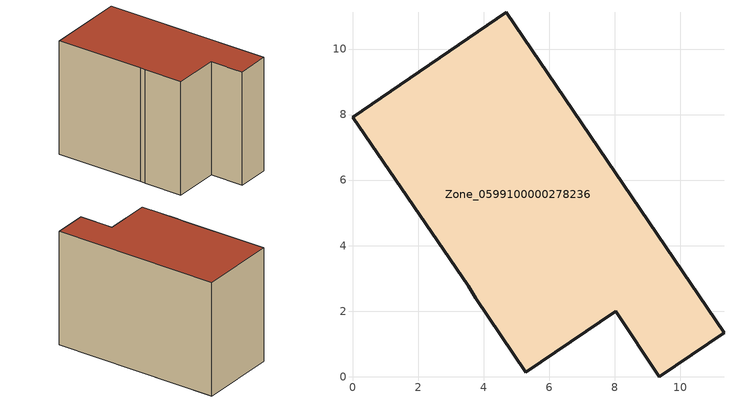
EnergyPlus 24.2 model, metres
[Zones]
Zone_0599100000278236
 floor ground (C_G): 3.75,2.4 3.54,2.78 0,7.92 4.7,11.12 11.34,1.34 9.37,0 8.03,1.99 5.29,0.14 z0
 wall outside (C_F): 8.03,1.99 9.37,0 11.34,1.34 4.7,11.12 0,7.92 3.54,2.78 3.75,2.4 5.29,0.14 8.03,1.99 z0:8.12
 roof outside (C_R): 3.54,2.78 3.75,2.4 5.29,0.14 8.03,1.99 9.37,0 11.34,1.34 4.7,11.12 0,7.92 z8.12
[BUILDING]
Pand.0599100000278236: North Axis=0; Terrain=City; Loads Convergence Tolerance Value=0.04; Temperature Convergence Tolerance Value=0.4; Solar Distribution=FullExterior; Maximum Number of Warmup Days=25; Minimum Number of Warmup Days=1
[Site:Location]
Rotterdam.The.Hague.AP_ZH_NLD Design_Conditions: Latitude=51.96; Longitude=4.45; Time Zone=1; Elevation=-4.5
[SITE:GROUNDTEMPERATURE:BUILDINGSURFACE]
18, 18, 18, 18, 18, 18, 18, 18, 18, 18, 18, 18
[MATERIAL] Thermal Absorptance=0.9; Solar Absorptance=0.7; Visible Absorptance=0.7
Name | Roughness | Thickness | Conductivity | Density | Specific Heat
G.TC.1975-1991 | MediumSmooth | 0.15 | 0.288461 | 540 | 1210
F.TC.1975-1991 | Rough | 0.3 | 0.230769 | 1920 | 840
R.TC.1975-1991 | MediumRough | 0.2 | 0.153846 | 1500 | 1000
[CONSTRUCTION]
C_G: G.TC.1975-1991
C_F: F.TC.1975-1991
C_R: R.TC.1975-1991
[ZONE]
Zone_0599100000278236: Type=1; Multiplier=1; Ceiling Height=Autocalculate; Volume=Autocalculate; Floor Area=autocalculate; Part of Total Floor Area=Yes
[ZONEINFILTRATION:DESIGNFLOWRATE]
Infil_Zone_0599100000278236: Zone or ZoneList or Space or SpaceList=Zone_0599100000278236; Schedule=AlwaysOn; Design Flow Rate Calculation Method=Flow/Area; Flow Rate per Floor Area=0.003; Constant Term Coefficient=1; Temperature Term Coefficient=0; Velocity Term Coefficient=0; Velocity Squared Term Coefficient=0
[HVACTEMPLATE:ZONE:IDEALLOADSAIRSYSTEM]
Zone_0599100000278236: Maximum Heating Supply Air Temperature=50; Minimum Cooling Supply Air Temperature=13; Maximum Heating Supply Air Humidity Ratio=0.0156; Minimum Cooling Supply Air Humidity Ratio=0.0077; Heating Limit=NoLimit; Cooling Limit=NoLimit; Dehumidification Control Type=ConstantSensibleHeatRatio; Cooling Sensible Heat Ratio=0.7; Dehumidification Setpoint=60; Humidification Control Type=None; Humidification Setpoint=30; Outdoor Air Method=None; Outdoor Air Flow Rate per Person=0.00944; Outdoor Air Flow Rate per Zone Floor Area=0; Outdoor Air Flow Rate per Zone=0; Demand Controlled Ventilation Type=None; Outdoor Air Economizer Type=NoEconomizer; Heat Recovery Type=None; Sensible Heat Recovery Effectiveness=0.7; Latent Heat Recovery Effectiveness=0.65
[ZONECONTROL:THERMOSTAT]
ThermostatControl_Zone_0599100000278236: Zone or ZoneList=Zone_0599100000278236; Control Type Schedule=DualSetpointControlType; Control 1=Thermostat_Zone_0599100000278236; Temperature Difference Between Cutout And Setpoint=0
[THERMOSTATSETPOINT:DUALSETPOINT]
Thermostat_Zone_0599100000278236: Heating Setpoint Temperature Schedule=HeatingSetpoint_Zone_0599100000278236; Cooling Setpoint Temperature Schedule=CoolingSetpoint_Zone_0599100000278236
[SCHEDULE:COMPACT]
HeatingSetpoint_Zone_0599100000278236: Through: 12/31, For: AllDays, Until: 24:00, 21
CoolingSetpoint_Zone_0599100000278236: Through: 12/31, For: AllDays, Until: 24:00, 24
DualSetpointControlType: Through: 12/31, For: AllDays, Until: 24:00, 4
AlwaysOn: Through: 12/31, For: AllDays, Until: 24:00, 1
